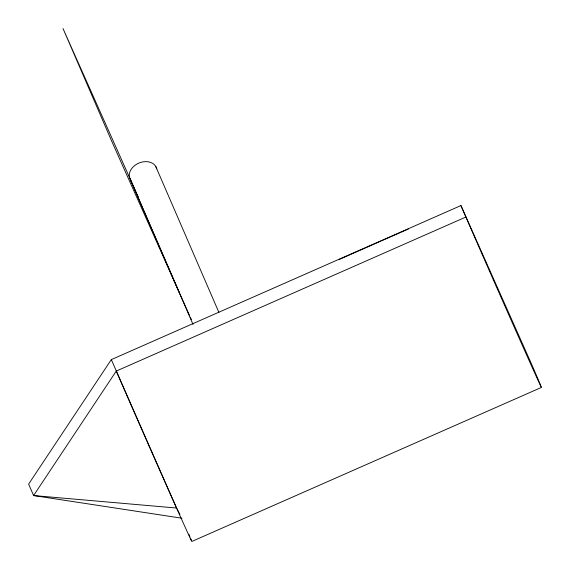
<?xml version="1.0" encoding="UTF-8"?>
<svg xmlns="http://www.w3.org/2000/svg" width="570" height="570" viewBox="0 0 570 570"><rect width="100%" height="100%" fill="white"/><g stroke="black" fill="none" stroke-linecap="round" stroke-linejoin="round"><path stroke-width="0.85" d="M460.93 205.556L465.889 217.02A106.127 0.606 66.2 0 0 526.167 353.984A106.127 0.606 66.2 0 0 531.589 364.18L460.93 205.556L111.314 359.606L28.635 484.094L33.594 495.551L181.972 518.23M465.889 217.02L116.273 371.07L33.594 495.551L176.55 508.034L179.885 514.311M339.2 259.471L381.102 241.01M382.712 240.298L408.498 228.941M191.748 541.5L541.365 387.45M156.757 168.955A14.357 10.901 -23.4 0 0 140.733 162.407A14.357 10.901 -23.4 0 0 129.426 177.32L130.701 180.177M138.303 197.206L62.985 28.5L111.243 140.135L189.554 315.545M190.28 317.169L191.37 319.613M111.314 359.606L176.55 508.034M155.681 166.319L218.887 312.381M129.426 177.32L179.393 292.773M130.501 179.949L193.002 324.38M190.58 538.358A106.127 0.606 66.2 0 1 168.62 490.221A106.127 0.606 66.2 0 1 116.273 371.07M188.834 534.204A106.127 0.606 66.2 0 1 189.967 536.89"/></g></svg>
